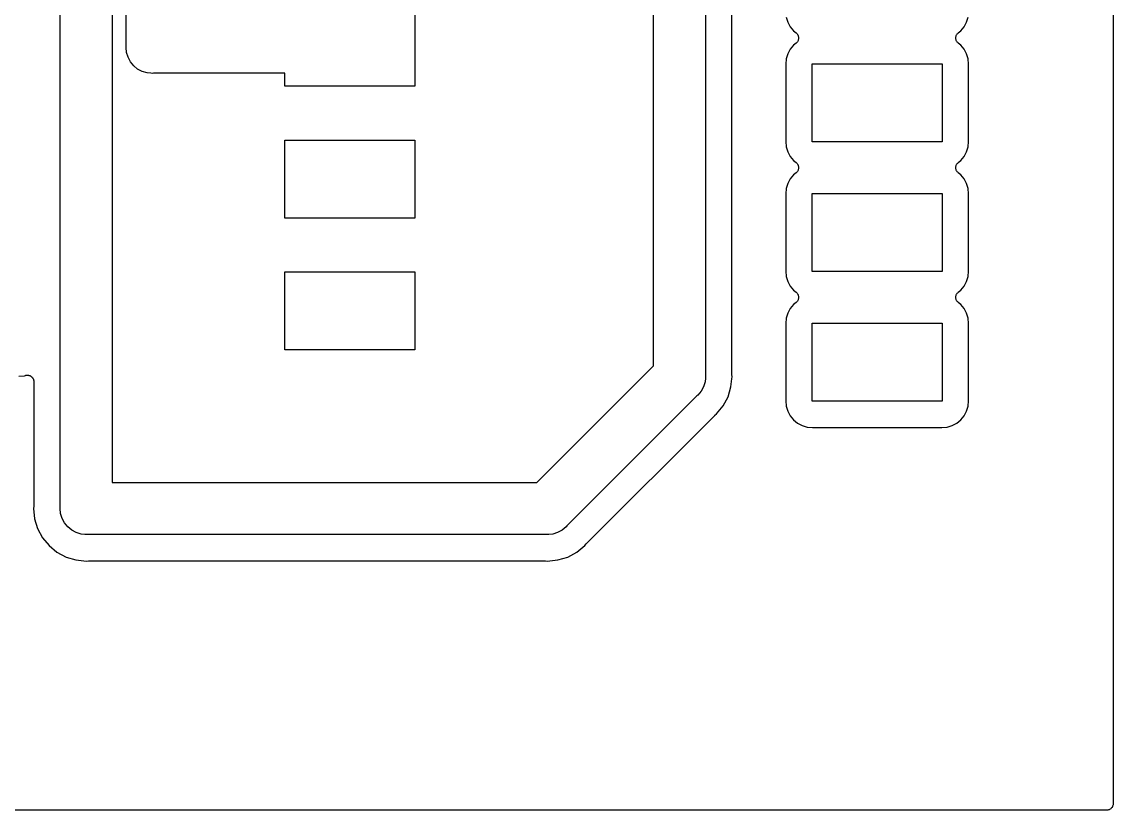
# Model space of a CAD drawing. Extents: x 85.6 to 143, y -120.1 to -61.5.
# Drawn here: x 121.95 to 142.98, y -120.12 to -104.92 of the extents above; entities that cross this region are included whole.
import ezdxf

# ---------------------------------------------------------------- set-up
doc = ezdxf.new("R2010")
doc.units = 0
doc.header["$MEASUREMENT"] = 0
doc.layers.add('BLACK', color=7, linetype='CONTINUOUS')

msp = doc.modelspace()

# ---------------------------------------------------------------- linework, layer by layer
at = {"layer": 'BLACK', "linetype": 'CONTINUOUS'}
for p, q in [((142.977, -61.62), (142.977, -119.99)), ((123.96, -105.385), (123.96, -71.1446)), ((122.69, -114.275), (122.69, -78.4171)), ((123.69, -78.2346), (123.69, -113.8)), ((134.12, -111.553), (134.12, -86.3846)), ((135.12, -86.5671), (135.12, -111.735)), ((135.628, -111.704), (135.628, -86.8301)), ((129.52, -104.66), (129.52, -106.16)), ((136.679, -104.83), (136.708, -104.925)), ((140.152, -104.925), (140.181, -104.83)), ((136.708, -104.925), (136.756, -105.014)), ((136.756, -105.014), (136.819, -105.091)), ((136.819, -105.091), (136.869, -105.132)), ((136.869, -105.132), (136.87, -105.132)), ((136.87, -105.132), (136.87, -105.132)), ((136.87, -105.132), (136.87, -105.132)), ((136.87, -105.132), (136.87, -105.133)), ((136.87, -105.133), (136.879, -105.142)), ((139.983, -105.14), (139.991, -105.132)), ((139.991, -105.132), (140.041, -105.091)), ((140.041, -105.091), (140.104, -105.014)), ((140.104, -105.014), (140.152, -104.925)), ((136.869, -105.328), (136.819, -105.369)), ((136.877, -105.32), (136.869, -105.328)), ((136.886, -105.311), (136.877, -105.32)), ((136.879, -105.142), (136.887, -105.15)), ((136.893, -105.301), (136.886, -105.311)), ((136.886, -105.311), (136.886, -105.311)), ((136.886, -105.311), (136.886, -105.311)), ((136.887, -105.15), (136.887, -105.15)), ((136.887, -105.15), (136.888, -105.151)), ((136.888, -105.151), (136.894, -105.161)), ((136.9, -105.291), (136.893, -105.301)), ((136.894, -105.161), (136.901, -105.171)), ((136.905, -105.279), (136.9, -105.29)), ((136.9, -105.29), (136.9, -105.29)), ((136.9, -105.29), (136.9, -105.291)), ((136.901, -105.171), (136.901, -105.171)), ((136.901, -105.171), (136.901, -105.172)), ((136.901, -105.172), (136.906, -105.183)), ((136.909, -105.268), (136.905, -105.279)), ((136.906, -105.183), (136.91, -105.194)), ((136.91, -105.268), (136.909, -105.268)), ((136.91, -105.194), (136.91, -105.194)), ((136.91, -105.194), (136.91, -105.195)), ((136.91, -105.195), (136.912, -105.206)), ((136.912, -105.255), (136.91, -105.267)), ((136.91, -105.267), (136.91, -105.268)), ((136.912, -105.206), (136.915, -105.218)), ((136.915, -105.244), (136.912, -105.255)), ((136.915, -105.218), (136.915, -105.218)), ((136.915, -105.218), (136.915, -105.219)), ((136.915, -105.219), (136.915, -105.231)), ((136.915, -105.231), (136.915, -105.243)), ((136.915, -105.243), (136.915, -105.243)), ((136.915, -105.243), (136.915, -105.244)), ((139.945, -105.216), (139.948, -105.205)), ((139.945, -105.217), (139.945, -105.216)), ((139.945, -105.229), (139.945, -105.217)), ((139.945, -105.217), (139.945, -105.217)), ((139.945, -105.241), (139.945, -105.229)), ((139.945, -105.242), (139.945, -105.241)), ((139.948, -105.254), (139.945, -105.242)), ((139.945, -105.242), (139.945, -105.242)), ((139.948, -105.205), (139.95, -105.193)), ((139.95, -105.265), (139.948, -105.254)), ((139.95, -105.192), (139.955, -105.181)), ((139.95, -105.193), (139.95, -105.192)), ((139.95, -105.192), (139.95, -105.192)), ((139.95, -105.266), (139.95, -105.265)), ((139.955, -105.277), (139.95, -105.266)), ((139.95, -105.266), (139.95, -105.266)), ((139.955, -105.181), (139.96, -105.17)), ((139.959, -105.288), (139.955, -105.277)), ((139.959, -105.289), (139.959, -105.288)), ((139.966, -105.299), (139.959, -105.289)), ((139.959, -105.289), (139.959, -105.289)), ((139.96, -105.169), (139.967, -105.159)), ((139.96, -105.17), (139.96, -105.169)), ((139.96, -105.17), (139.96, -105.17)), ((139.972, -105.309), (139.966, -105.299)), ((139.967, -105.159), (139.974, -105.149)), ((139.973, -105.31), (139.972, -105.309)), ((139.981, -105.318), (139.973, -105.31)), ((139.973, -105.31), (139.973, -105.31)), ((139.974, -105.149), (139.983, -105.14)), ((139.974, -105.149), (139.974, -105.149)), ((139.974, -105.149), (139.974, -105.149)), ((139.99, -105.327), (139.981, -105.318)), ((139.99, -105.328), (139.99, -105.327)), ((139.991, -105.328), (139.99, -105.328)), ((139.99, -105.328), (139.99, -105.328)), ((139.99, -105.328), (139.99, -105.328)), ((140.041, -105.369), (139.991, -105.328)), ((123.958, -105.41), (123.96, -105.385)), ((123.967, -105.508), (123.958, -105.41)), ((123.996, -105.602), (123.967, -105.508)), ((136.708, -105.535), (136.679, -105.63)), ((136.756, -105.446), (136.708, -105.535)), ((136.819, -105.369), (136.756, -105.446)), ((140.104, -105.446), (140.041, -105.369)), ((140.152, -105.535), (140.104, -105.446)), ((140.181, -105.63), (140.152, -105.535)), ((124.042, -105.689), (123.996, -105.602)), ((124.105, -105.765), (124.042, -105.689)), ((124.181, -105.828), (124.105, -105.765)), ((136.679, -105.63), (136.669, -105.736)), ((136.669, -105.736), (136.669, -107.224)), ((137.18, -107.23), (137.18, -105.73)), ((137.18, -105.73), (139.68, -105.73)), ((139.68, -105.73), (139.68, -107.23)), ((140.191, -105.736), (140.181, -105.63)), ((140.191, -107.224), (140.191, -105.736)), ((124.268, -105.874), (124.181, -105.828)), ((124.362, -105.903), (124.268, -105.874)), ((124.435, -105.91), (124.362, -105.903)), ((124.46, -105.912), (124.435, -105.91)), ((124.485, -105.91), (124.46, -105.912)), ((127.02, -105.91), (124.485, -105.91)), ((127.02, -106.16), (127.02, -105.91)), ((129.52, -106.16), (127.02, -106.16)), ((127.02, -108.7), (127.02, -107.2)), ((127.02, -107.2), (129.52, -107.2)), ((129.52, -107.2), (129.52, -108.7)), ((136.669, -107.224), (136.679, -107.33)), ((139.68, -107.23), (137.18, -107.23)), ((140.181, -107.33), (140.191, -107.224)), ((136.679, -107.33), (136.708, -107.425)), ((136.708, -107.425), (136.756, -107.514)), ((140.104, -107.514), (140.152, -107.425)), ((140.152, -107.425), (140.181, -107.33)), ((136.756, -107.514), (136.819, -107.591)), ((136.819, -107.591), (136.869, -107.632)), ((136.869, -107.632), (136.87, -107.632)), ((136.87, -107.632), (136.87, -107.632)), ((136.87, -107.632), (136.87, -107.632)), ((136.87, -107.632), (136.87, -107.633)), ((136.87, -107.633), (136.879, -107.642)), ((136.879, -107.642), (136.887, -107.65)), ((136.887, -107.65), (136.887, -107.65)), ((136.887, -107.65), (136.888, -107.651)), ((136.888, -107.651), (136.894, -107.661)), ((139.967, -107.659), (139.974, -107.649)), ((139.974, -107.649), (139.983, -107.64)), ((139.974, -107.649), (139.974, -107.649)), ((139.974, -107.649), (139.974, -107.649)), ((139.983, -107.64), (139.991, -107.632)), ((139.991, -107.632), (140.041, -107.591)), ((140.041, -107.591), (140.104, -107.514)), ((136.869, -107.828), (136.819, -107.869)), ((136.877, -107.82), (136.869, -107.828)), ((136.886, -107.811), (136.877, -107.82)), ((136.893, -107.801), (136.886, -107.811)), ((136.886, -107.811), (136.886, -107.811)), ((136.886, -107.811), (136.886, -107.811)), ((136.9, -107.791), (136.893, -107.801)), ((136.894, -107.661), (136.901, -107.671)), ((136.905, -107.779), (136.9, -107.79)), ((136.9, -107.79), (136.9, -107.79)), ((136.9, -107.79), (136.9, -107.791)), ((136.901, -107.671), (136.901, -107.671)), ((136.901, -107.671), (136.901, -107.672)), ((136.901, -107.672), (136.906, -107.683)), ((136.909, -107.768), (136.905, -107.779)), ((136.906, -107.683), (136.91, -107.694)), ((136.91, -107.768), (136.909, -107.768)), ((136.91, -107.694), (136.91, -107.694)), ((136.91, -107.694), (136.91, -107.695)), ((136.91, -107.695), (136.912, -107.706)), ((136.912, -107.755), (136.91, -107.767)), ((136.91, -107.767), (136.91, -107.768)), ((136.912, -107.706), (136.915, -107.718)), ((136.915, -107.744), (136.912, -107.755)), ((136.915, -107.718), (136.915, -107.718)), ((136.915, -107.718), (136.915, -107.719)), ((136.915, -107.719), (136.915, -107.731)), ((136.915, -107.731), (136.915, -107.743)), ((136.915, -107.743), (136.915, -107.743)), ((136.915, -107.743), (136.915, -107.744)), ((139.945, -107.716), (139.948, -107.705)), ((139.945, -107.717), (139.945, -107.716)), ((139.945, -107.729), (139.945, -107.717)), ((139.945, -107.717), (139.945, -107.717)), ((139.945, -107.741), (139.945, -107.729)), ((139.945, -107.742), (139.945, -107.741)), ((139.948, -107.754), (139.945, -107.742)), ((139.945, -107.742), (139.945, -107.742)), ((139.948, -107.705), (139.95, -107.693)), ((139.95, -107.765), (139.948, -107.754)), ((139.95, -107.692), (139.955, -107.681)), ((139.95, -107.693), (139.95, -107.692)), ((139.95, -107.692), (139.95, -107.692)), ((139.95, -107.766), (139.95, -107.765)), ((139.955, -107.777), (139.95, -107.766)), ((139.95, -107.766), (139.95, -107.766)), ((139.955, -107.681), (139.96, -107.67)), ((139.959, -107.788), (139.955, -107.777)), ((139.959, -107.789), (139.959, -107.788)), ((139.966, -107.799), (139.959, -107.789)), ((139.959, -107.789), (139.959, -107.789)), ((139.96, -107.669), (139.967, -107.659)), ((139.96, -107.67), (139.96, -107.669)), ((139.96, -107.67), (139.96, -107.67)), ((139.972, -107.809), (139.966, -107.799)), ((139.973, -107.81), (139.972, -107.809)), ((139.981, -107.818), (139.973, -107.81)), ((139.973, -107.81), (139.973, -107.81)), ((139.99, -107.827), (139.981, -107.818)), ((139.99, -107.828), (139.99, -107.827)), ((139.991, -107.828), (139.99, -107.828)), ((139.99, -107.828), (139.99, -107.828)), ((139.99, -107.828), (139.99, -107.828)), ((140.041, -107.869), (139.991, -107.828)), ((136.708, -108.035), (136.679, -108.13)), ((136.756, -107.946), (136.708, -108.035)), ((136.819, -107.869), (136.756, -107.946)), ((140.104, -107.946), (140.041, -107.869)), ((140.152, -108.035), (140.104, -107.946)), ((140.181, -108.13), (140.152, -108.035)), ((136.679, -108.13), (136.669, -108.236)), ((136.669, -108.236), (136.669, -109.724)), ((137.18, -109.73), (137.18, -108.23)), ((137.18, -108.23), (139.68, -108.23)), ((139.68, -108.23), (139.68, -109.73)), ((140.191, -108.236), (140.181, -108.13)), ((140.191, -109.724), (140.191, -108.236)), ((129.52, -108.7), (127.02, -108.7)), ((127.02, -111.24), (127.02, -109.74)), ((127.02, -109.74), (129.52, -109.74)), ((129.52, -109.74), (129.52, -111.24)), ((136.669, -109.724), (136.679, -109.83)), ((139.68, -109.73), (137.18, -109.73)), ((140.181, -109.83), (140.191, -109.724)), ((136.679, -109.83), (136.708, -109.925)), ((136.708, -109.925), (136.756, -110.014)), ((140.104, -110.014), (140.152, -109.925)), ((140.152, -109.925), (140.181, -109.83)), ((136.756, -110.014), (136.819, -110.091)), ((136.819, -110.091), (136.869, -110.132)), ((136.869, -110.132), (136.87, -110.132)), ((136.87, -110.132), (136.87, -110.132)), ((136.87, -110.132), (136.87, -110.132)), ((136.87, -110.132), (136.87, -110.133)), ((136.87, -110.133), (136.879, -110.142)), ((136.879, -110.142), (136.887, -110.15)), ((136.887, -110.15), (136.887, -110.15)), ((136.887, -110.15), (136.888, -110.151)), ((136.888, -110.151), (136.894, -110.161)), ((136.894, -110.161), (136.901, -110.171)), ((136.901, -110.171), (136.901, -110.171)), ((136.901, -110.171), (136.901, -110.172)), ((136.901, -110.172), (136.906, -110.183)), ((139.95, -110.192), (139.955, -110.181)), ((139.955, -110.181), (139.96, -110.17)), ((139.96, -110.169), (139.967, -110.159)), ((139.96, -110.17), (139.96, -110.169)), ((139.96, -110.17), (139.96, -110.17)), ((139.967, -110.159), (139.974, -110.149)), ((139.974, -110.149), (139.983, -110.14)), ((139.974, -110.149), (139.974, -110.149)), ((139.974, -110.149), (139.974, -110.149)), ((139.983, -110.14), (139.991, -110.132)), ((139.991, -110.132), (140.041, -110.091)), ((140.041, -110.091), (140.104, -110.014)), ((136.819, -110.369), (136.756, -110.446)), ((136.869, -110.328), (136.819, -110.369)), ((136.877, -110.32), (136.869, -110.328)), ((136.886, -110.311), (136.877, -110.32)), ((136.893, -110.301), (136.886, -110.311)), ((136.886, -110.311), (136.886, -110.311)), ((136.886, -110.311), (136.886, -110.311)), ((136.9, -110.291), (136.893, -110.301)), ((136.905, -110.279), (136.9, -110.29)), ((136.9, -110.29), (136.9, -110.29)), ((136.9, -110.29), (136.9, -110.291)), ((136.909, -110.268), (136.905, -110.279)), ((136.906, -110.183), (136.91, -110.194)), ((136.91, -110.268), (136.909, -110.268)), ((136.91, -110.194), (136.91, -110.194)), ((136.91, -110.194), (136.91, -110.195)), ((136.91, -110.195), (136.912, -110.206)), ((136.912, -110.255), (136.91, -110.267)), ((136.91, -110.267), (136.91, -110.268)), ((136.912, -110.206), (136.915, -110.218)), ((136.915, -110.244), (136.912, -110.255)), ((136.915, -110.218), (136.915, -110.218)), ((136.915, -110.218), (136.915, -110.219)), ((136.915, -110.219), (136.915, -110.231)), ((136.915, -110.231), (136.915, -110.243)), ((136.915, -110.243), (136.915, -110.243)), ((136.915, -110.243), (136.915, -110.244)), ((139.945, -110.216), (139.948, -110.205)), ((139.945, -110.217), (139.945, -110.216)), ((139.945, -110.229), (139.945, -110.217)), ((139.945, -110.217), (139.945, -110.217)), ((139.945, -110.241), (139.945, -110.229)), ((139.945, -110.242), (139.945, -110.241)), ((139.948, -110.254), (139.945, -110.242)), ((139.945, -110.242), (139.945, -110.242)), ((139.948, -110.205), (139.95, -110.193)), ((139.95, -110.265), (139.948, -110.254)), ((139.95, -110.193), (139.95, -110.192)), ((139.95, -110.192), (139.95, -110.192)), ((139.95, -110.266), (139.95, -110.265)), ((139.955, -110.277), (139.95, -110.266)), ((139.95, -110.266), (139.95, -110.266)), ((139.959, -110.288), (139.955, -110.277)), ((139.959, -110.289), (139.959, -110.288)), ((139.966, -110.299), (139.959, -110.289)), ((139.959, -110.289), (139.959, -110.289)), ((139.972, -110.309), (139.966, -110.299)), ((139.973, -110.31), (139.972, -110.309)), ((139.981, -110.318), (139.973, -110.31)), ((139.973, -110.31), (139.973, -110.31)), ((139.99, -110.327), (139.981, -110.318)), ((139.99, -110.328), (139.99, -110.327)), ((139.991, -110.328), (139.99, -110.328)), ((139.99, -110.328), (139.99, -110.328)), ((139.99, -110.328), (139.99, -110.328)), ((140.041, -110.369), (139.991, -110.328)), ((140.104, -110.446), (140.041, -110.369)), ((136.708, -110.535), (136.679, -110.63)), ((136.756, -110.446), (136.708, -110.535)), ((140.152, -110.535), (140.104, -110.446)), ((140.181, -110.63), (140.152, -110.535)), ((136.679, -110.63), (136.669, -110.736)), ((136.669, -110.736), (136.669, -112.224)), ((137.18, -112.23), (137.18, -110.73)), ((137.18, -110.73), (139.68, -110.73)), ((139.68, -110.73), (139.68, -112.23)), ((140.191, -110.736), (140.181, -110.63)), ((140.191, -112.224), (140.191, -110.736)), ((129.52, -111.24), (127.02, -111.24)), ((131.873, -113.8), (134.12, -111.553)), ((121.894, -111.751), (122, -111.741)), ((122, -111.741), (122.018, -111.735)), ((122.018, -111.735), (122.02, -111.735)), ((122.02, -111.735), (122.026, -111.733)), ((122.026, -111.733), (122.031, -111.732)), ((122.031, -111.732), (122.038, -111.731)), ((122.038, -111.731), (122.044, -111.73)), ((122.044, -111.73), (122.05, -111.73)), ((122.05, -111.73), (122.056, -111.73)), ((122.056, -111.73), (122.062, -111.73)), ((122.062, -111.73), (122.069, -111.73)), ((122.069, -111.73), (122.075, -111.732)), ((122.075, -111.732), (122.081, -111.732)), ((122.081, -111.732), (122.087, -111.734)), ((122.087, -111.734), (122.093, -111.735)), ((122.093, -111.735), (122.099, -111.738)), ((122.099, -111.738), (122.104, -111.739)), ((122.104, -111.739), (122.11, -111.743)), ((122.11, -111.743), (122.116, -111.745)), ((122.116, -111.745), (122.121, -111.748)), ((122.121, -111.748), (122.126, -111.751)), ((122.126, -111.751), (122.131, -111.755)), ((122.131, -111.755), (122.137, -111.759)), ((122.137, -111.759), (122.141, -111.763)), ((122.141, -111.763), (122.145, -111.767)), ((122.145, -111.767), (122.149, -111.772)), ((122.149, -111.772), (122.154, -111.777)), ((122.154, -111.777), (122.157, -111.782)), ((122.157, -111.782), (122.161, -111.786)), ((122.161, -111.786), (122.164, -111.792)), ((122.164, -111.792), (122.167, -111.798)), ((122.167, -111.798), (122.17, -111.803)), ((122.17, -111.803), (122.172, -111.808)), ((122.172, -111.808), (122.174, -111.814)), ((122.174, -111.814), (122.177, -111.821)), ((122.177, -111.821), (122.178, -111.826)), ((122.178, -111.826), (122.18, -111.832)), ((122.18, -111.832), (122.18, -111.838)), ((122.18, -111.838), (122.181, -111.845)), ((122.181, -111.845), (122.181, -111.851)), ((122.181, -111.851), (122.182, -111.857)), ((122.182, -111.857), (122.182, -114.244)), ((135.113, -111.858), (135.084, -111.952)), ((135.12, -111.785), (135.113, -111.858)), ((135.12, -111.735), (135.122, -111.76)), ((135.122, -111.76), (135.12, -111.785)), ((135.12, -111.785), (135.12, -111.785)), ((135.613, -111.958), (135.629, -111.803)), ((135.629, -111.71), (135.628, -111.704)), ((135.628, -111.715), (135.629, -111.71)), ((135.629, -111.717), (135.628, -111.715)), ((135.633, -111.76), (135.629, -111.717)), ((135.629, -111.803), (135.633, -111.76)), ((135.629, -111.803), (135.629, -111.803)), ((135.038, -112.039), (134.975, -112.115)), ((135.084, -111.952), (135.038, -112.039)), ((135.556, -112.148), (135.613, -111.958)), ((134.956, -112.131), (132.451, -114.636)), ((134.975, -112.115), (134.956, -112.131)), ((135.462, -112.323), (135.556, -112.148)), ((136.669, -112.224), (136.679, -112.33)), ((139.68, -112.23), (137.18, -112.23)), ((140.181, -112.33), (140.191, -112.224)), ((135.303, -112.504), (135.336, -112.476)), ((135.336, -112.476), (135.462, -112.323)), ((136.679, -112.33), (136.708, -112.425)), ((136.708, -112.425), (136.756, -112.514)), ((140.104, -112.514), (140.152, -112.425)), ((140.152, -112.425), (140.181, -112.33)), ((132.832, -114.973), (135.293, -112.512)), ((135.293, -112.512), (135.295, -112.511)), ((135.295, -112.511), (135.299, -112.508)), ((135.299, -112.508), (135.303, -112.504)), ((136.756, -112.514), (136.819, -112.591)), ((136.819, -112.591), (136.896, -112.654)), ((136.896, -112.654), (136.985, -112.702)), ((136.985, -112.702), (137.08, -112.731)), ((139.78, -112.731), (139.875, -112.702)), ((139.875, -112.702), (139.964, -112.654)), ((139.964, -112.654), (140.041, -112.591)), ((140.041, -112.591), (140.104, -112.514)), ((137.08, -112.731), (137.186, -112.741)), ((137.186, -112.741), (139.674, -112.741)), ((139.674, -112.741), (139.78, -112.731)), ((123.69, -113.8), (131.873, -113.8)), ((122.181, -114.257), (122.177, -114.3)), ((122.177, -114.3), (122.197, -114.498)), ((122.182, -114.246), (122.181, -114.251)), ((122.181, -114.251), (122.181, -114.257)), ((122.182, -114.244), (122.182, -114.246)), ((122.688, -114.3), (122.69, -114.275)), ((122.697, -114.398), (122.688, -114.3)), ((122.197, -114.498), (122.254, -114.688)), ((122.726, -114.492), (122.697, -114.398)), ((122.772, -114.579), (122.726, -114.492)), ((122.835, -114.655), (122.772, -114.579)), ((122.254, -114.688), (122.348, -114.863)), ((122.911, -114.718), (122.835, -114.655)), ((122.998, -114.764), (122.911, -114.718)), ((123.092, -114.793), (122.998, -114.764)), ((123.165, -114.8), (123.092, -114.793)), ((123.19, -114.802), (123.165, -114.8)), ((123.215, -114.8), (123.19, -114.802)), ((132.055, -114.8), (123.215, -114.8)), ((132.08, -114.802), (132.055, -114.8)), ((132.105, -114.8), (132.08, -114.802)), ((132.178, -114.793), (132.105, -114.8)), ((132.272, -114.764), (132.178, -114.793)), ((132.359, -114.718), (132.272, -114.764)), ((132.435, -114.655), (132.359, -114.718)), ((132.451, -114.636), (132.435, -114.655)), ((122.348, -114.863), (122.474, -115.016)), ((122.474, -115.016), (122.627, -115.142)), ((132.643, -115.142), (132.796, -115.016)), ((132.796, -115.016), (132.824, -114.983)), ((132.824, -114.983), (132.825, -114.981)), ((132.825, -114.981), (132.829, -114.977)), ((132.829, -114.977), (132.832, -114.973)), ((122.627, -115.142), (122.802, -115.236)), ((132.468, -115.236), (132.643, -115.142)), ((122.802, -115.236), (122.992, -115.293)), ((122.992, -115.293), (123.147, -115.309)), ((123.147, -115.309), (123.147, -115.309)), ((123.147, -115.309), (123.19, -115.313)), ((123.19, -115.313), (123.233, -115.309)), ((123.233, -115.309), (123.235, -115.308)), ((123.235, -115.308), (123.24, -115.309)), ((123.24, -115.309), (123.246, -115.308)), ((123.246, -115.308), (132.024, -115.308)), ((132.024, -115.308), (132.026, -115.308)), ((132.026, -115.308), (132.031, -115.309)), ((132.031, -115.309), (132.037, -115.309)), ((132.037, -115.309), (132.08, -115.313)), ((132.08, -115.313), (132.123, -115.309)), ((132.123, -115.309), (132.278, -115.293)), ((132.123, -115.309), (132.123, -115.309)), ((132.278, -115.293), (132.468, -115.236)), ((142.955, -120.062), (142.947, -120.071)), ((142.961, -120.05), (142.955, -120.061)), ((142.955, -120.061), (142.955, -120.061)), ((142.955, -120.061), (142.955, -120.062)), ((142.967, -120.04), (142.961, -120.05)), ((142.971, -120.028), (142.967, -120.039)), ((142.967, -120.039), (142.967, -120.04)), ((142.967, -120.04), (142.967, -120.04)), ((142.974, -120.016), (142.971, -120.028)), ((142.976, -120.004), (142.974, -120.016)), ((142.974, -120.016), (142.974, -120.016)), ((142.974, -120.016), (142.974, -120.016)), ((142.977, -119.992), (142.976, -120.004)), ((142.977, -119.99), (142.977, -119.991)), ((142.977, -119.991), (142.977, -119.991)), ((142.977, -119.991), (142.977, -119.991)), ((142.977, -119.991), (142.977, -119.992)), ((142.85, -120.117), (85.75, -120.117)), ((142.862, -120.116), (142.85, -120.117)), ((142.874, -120.115), (142.862, -120.116)), ((142.875, -120.115), (142.874, -120.115)), ((142.874, -120.115), (142.874, -120.115)), ((142.886, -120.111), (142.875, -120.115)), ((142.898, -120.108), (142.886, -120.111)), ((142.909, -120.102), (142.898, -120.107)), ((142.898, -120.107), (142.898, -120.108)), ((142.898, -120.108), (142.898, -120.108)), ((142.92, -120.096), (142.909, -120.102)), ((142.93, -120.088), (142.92, -120.096)), ((142.92, -120.096), (142.92, -120.096)), ((142.92, -120.096), (142.92, -120.096)), ((142.939, -120.081), (142.93, -120.088)), ((142.947, -120.071), (142.939, -120.08)), ((142.939, -120.08), (142.939, -120.08)), ((142.939, -120.08), (142.939, -120.081))]:
    msp.add_line(p, q, dxfattribs=at)

doc.saveas('drawing.dxf')
